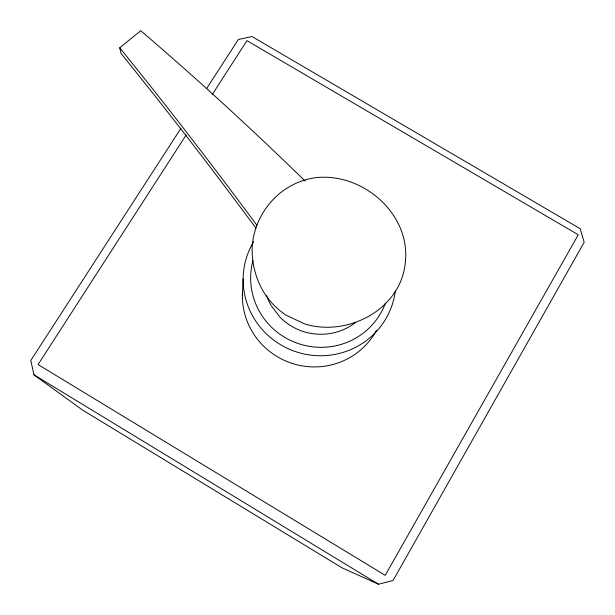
<?xml version="1.0" encoding="UTF-8"?>
<svg xmlns="http://www.w3.org/2000/svg" width="615" height="615" viewBox="0 0 615 615"><rect width="100%" height="100%" fill="white"/><g stroke="black" fill="none" stroke-linecap="round" stroke-linejoin="round"><path stroke-width="0.92" d="M242.364 295.185L243.14 278.856M186.168 134.931L38.069 364.564L385.213 575.332L578.254 234.776L246.969 40.659L212.152 94.649M180.979 128.228L30.811 360.467L33.948 374.827L82.433 409.982L342.055 567.837L378.54 584.25L393.093 580.429L584.188 242.249L580.16 228.711L251.996 36.531L238.336 39.529L206.525 88.721M255.963 228.15A557.467 56.196 53.8 0 0 121.101 53.62L119.717 47.801L140.72 30.75A559.95 86.046 44.4 0 1 305.209 181.141M33.948 374.827L378.54 584.25M355.562 322.452A56.526 55.312 19.6 0 1 280.156 317.363L271.184 305.655A56.526 55.312 19.6 0 1 266.649 295.6M385.405 303.134A69.61 68.119 19.6 0 1 299.436 343.962A69.61 68.119 19.6 0 1 252.934 260.768M119.717 47.801A562.548 57.218 53.8 0 1 256.824 225.182M395.322 290.987A76.567 74.945 19.6 0 1 294.831 351.38A76.567 74.945 19.6 0 1 253.757 241.534M376.495 330.332A71.363 70.033 19.9 0 1 295.154 364.311A71.363 70.033 19.9 0 1 242.41 293.355M405.393 261.536C401.772 309.13 347.567 337.558 304.31 323.79L285.16 314.742L283.538 313.343C261.69 298.091 250.743 271.184 252.281 245.008C255.571 211.237 281.163 182.617 315.111 177.758C361.92 172.008 410.359 213.221 405.393 261.536"/></g></svg>
